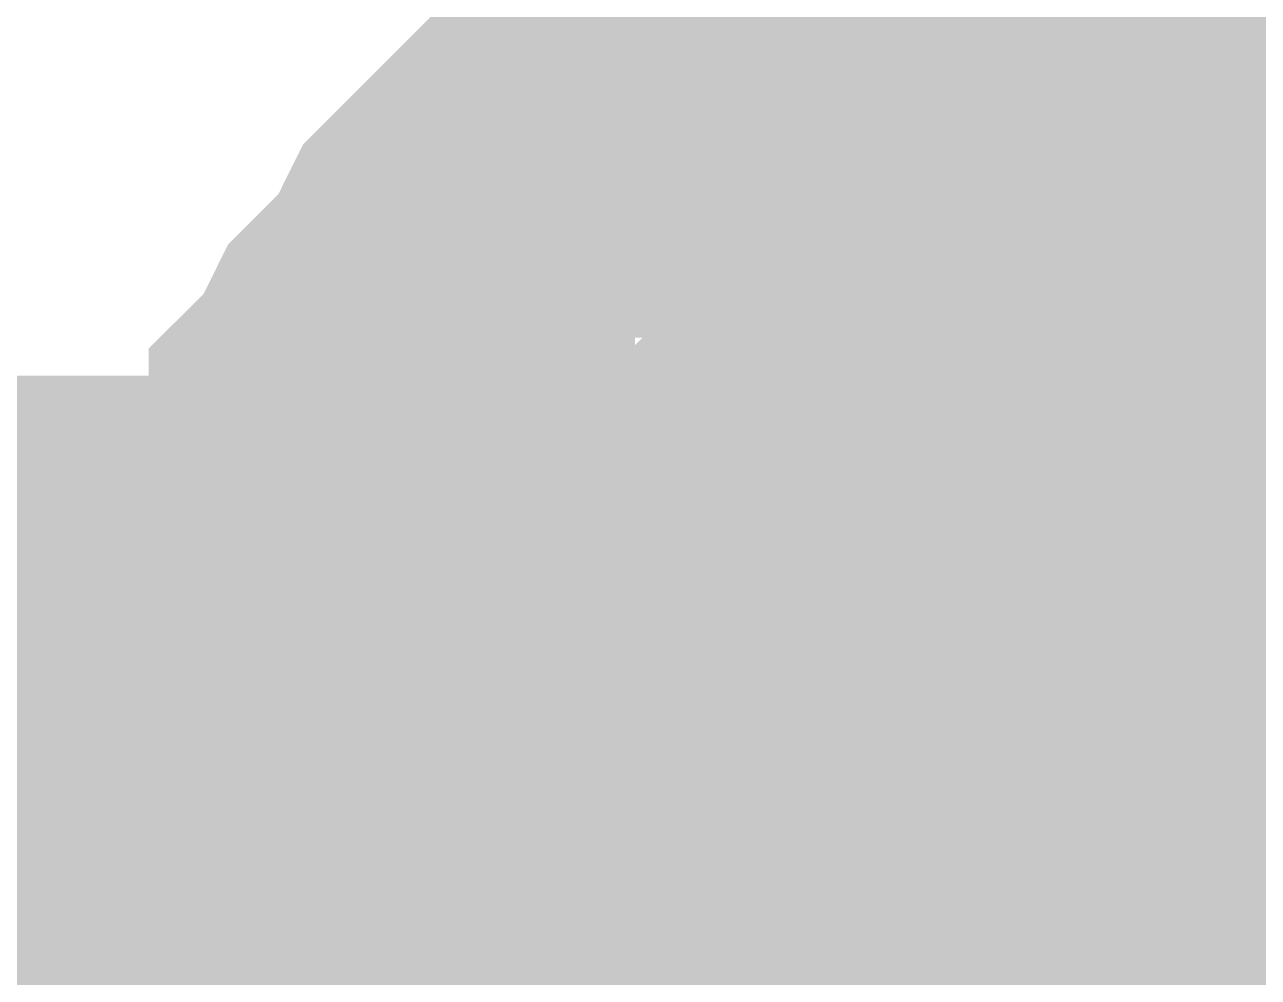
# Model space of a CAD drawing. Header units: inches. Extents: x 0 to 841, y 0 to 594.
# Drawn here: x 424.057 to 425.165, y 227.323 to 228.179 of the extents above; entities that cross this region are included whole.
import ezdxf

# ---------------------------------------------------------------- set-up
doc = ezdxf.new("R2010")
doc.units = ezdxf.units.IN
doc.layers.add('Sheet', color=255, linetype='Continuous')

msp = doc.modelspace()

# ---------------------------------------------------------------- linework, layer by layer
at = {"layer": 'Sheet'}
for points in [[(425.014, 232.4973, 0.7493, 0.7493, 0), (425.014, 227.4889, 0.7493, 0.7493, 0)], [(424.2505, 227.4889, 0.2997, 0.2997, 0), (424.2505, 227.5338, 0.2997, 0.2997, 0), (424.2505, 227.5787, 0.2997, 0.2997, 0), (424.2505, 227.6012, 0.2997, 0.2997, 0), (424.2729, 227.6461, 0.2997, 0.2997, 0), (424.2729, 227.691, 0.2997, 0.2997, 0), (424.2954, 227.7135, 0.2997, 0.2997, 0), (424.2954, 227.7584, 0.2997, 0.2997, 0), (424.3178, 227.7809, 0.2997, 0.2997, 0), (424.3178, 227.8258, 0.2997, 0.2997, 0), (424.3403, 227.8482, 0.2997, 0.2997, 0), (424.3627, 227.8931, 0.2997, 0.2997, 0), (424.3852, 227.9156, 0.2997, 0.2997, 0), (424.4077, 227.9381, 0.2997, 0.2997, 0), (424.4301, 227.983, 0.2997, 0.2997, 0), (424.4526, 228.0054, 0.2997, 0.2997, 0), (424.475, 228.0279, 0.2997, 0.2997, 0), (424.4975, 228.0504, 0.2997, 0.2997, 0), (424.5199, 228.0728, 0.2997, 0.2997, 0), (424.5649, 228.0953, 0.2997, 0.2997, 0), (424.5873, 228.1177, 0.2997, 0.2997, 0), (424.6098, 228.1402, 0.2997, 0.2997, 0), (424.6547, 228.1627, 0.2997, 0.2997, 0), (424.6772, 228.1851, 0.2997, 0.2997, 0), (424.7221, 228.1851, 0.2997, 0.2997, 0), (424.7445, 228.2076, 0.2997, 0.2997, 0), (424.7894, 228.2076, 0.2997, 0.2997, 0), (424.8119, 228.23, 0.2997, 0.2997, 0), (424.8568, 228.23, 0.2997, 0.2997, 0), (424.9017, 228.2525, 0.2997, 0.2997, 0), (424.9242, 228.2525, 0.2997, 0.2997, 0), (424.9691, 228.2525, 0.2997, 0.2997, 0), (425.014, 228.2525, 0.2997, 0.2997, 0)], [(424.2505, 227.4889, 0.2997, 0.2997, 0), (424.2505, 227.5338, 0.2997, 0.2997, 0), (424.2505, 227.5787, 0.2997, 0.2997, 0), (424.2505, 227.6012, 0.2997, 0.2997, 0), (424.2729, 227.6461, 0.2997, 0.2997, 0), (424.2729, 227.691, 0.2997, 0.2997, 0), (424.2954, 227.7135, 0.2997, 0.2997, 0), (424.2954, 227.7584, 0.2997, 0.2997, 0), (424.3178, 227.7809, 0.2997, 0.2997, 0), (424.3178, 227.8258, 0.2997, 0.2997, 0), (424.3403, 227.8482, 0.2997, 0.2997, 0), (424.3627, 227.8931, 0.2997, 0.2997, 0), (424.3852, 227.9156, 0.2997, 0.2997, 0), (424.4077, 227.9381, 0.2997, 0.2997, 0), (424.4301, 227.983, 0.2997, 0.2997, 0), (424.4526, 228.0054, 0.2997, 0.2997, 0), (424.475, 228.0279, 0.2997, 0.2997, 0), (424.4975, 228.0504, 0.2997, 0.2997, 0), (424.5199, 228.0728, 0.2997, 0.2997, 0), (424.5649, 228.0953, 0.2997, 0.2997, 0), (424.5873, 228.1177, 0.2997, 0.2997, 0), (424.6098, 228.1402, 0.2997, 0.2997, 0), (424.6547, 228.1627, 0.2997, 0.2997, 0), (424.6772, 228.1851, 0.2997, 0.2997, 0), (424.7221, 228.1851, 0.2997, 0.2997, 0), (424.7445, 228.2076, 0.2997, 0.2997, 0), (424.7894, 228.2076, 0.2997, 0.2997, 0), (424.8119, 228.23, 0.2997, 0.2997, 0), (424.8568, 228.23, 0.2997, 0.2997, 0), (424.9017, 228.2525, 0.2997, 0.2997, 0), (424.9242, 228.2525, 0.2997, 0.2997, 0), (424.9691, 228.2525, 0.2997, 0.2997, 0), (425.014, 228.2525, 0.2997, 0.2997, 0)], [(424.2505, 227.4889, 0.2997, 0.2997, 0), (424.2505, 227.5338, 0.2997, 0.2997, 0), (424.2505, 227.5787, 0.2997, 0.2997, 0), (424.2505, 227.6012, 0.2997, 0.2997, 0), (424.2729, 227.6461, 0.2997, 0.2997, 0), (424.2729, 227.691, 0.2997, 0.2997, 0), (424.2954, 227.7135, 0.2997, 0.2997, 0), (424.2954, 227.7584, 0.2997, 0.2997, 0), (424.3178, 227.7809, 0.2997, 0.2997, 0), (424.3178, 227.8258, 0.2997, 0.2997, 0), (424.3403, 227.8482, 0.2997, 0.2997, 0), (424.3627, 227.8931, 0.2997, 0.2997, 0), (424.3852, 227.9156, 0.2997, 0.2997, 0), (424.4077, 227.9381, 0.2997, 0.2997, 0), (424.4301, 227.983, 0.2997, 0.2997, 0), (424.4526, 228.0054, 0.2997, 0.2997, 0), (424.475, 228.0279, 0.2997, 0.2997, 0), (424.4975, 228.0504, 0.2997, 0.2997, 0), (424.5199, 228.0728, 0.2997, 0.2997, 0), (424.5649, 228.0953, 0.2997, 0.2997, 0), (424.5873, 228.1177, 0.2997, 0.2997, 0), (424.6098, 228.1402, 0.2997, 0.2997, 0), (424.6547, 228.1627, 0.2997, 0.2997, 0), (424.6772, 228.1851, 0.2997, 0.2997, 0), (424.7221, 228.1851, 0.2997, 0.2997, 0), (424.7445, 228.2076, 0.2997, 0.2997, 0), (424.7894, 228.2076, 0.2997, 0.2997, 0), (424.8119, 228.23, 0.2997, 0.2997, 0), (424.8568, 228.23, 0.2997, 0.2997, 0), (424.9017, 228.2525, 0.2997, 0.2997, 0), (424.9242, 228.2525, 0.2997, 0.2997, 0), (424.9691, 228.2525, 0.2997, 0.2997, 0), (425.014, 228.2525, 0.2997, 0.2997, 0)], [(424.2505, 227.4889, 0.2997, 0.2997, 0), (424.2505, 227.5338, 0.2997, 0.2997, 0), (424.2505, 227.5787, 0.2997, 0.2997, 0), (424.2505, 227.6012, 0.2997, 0.2997, 0), (424.2729, 227.6461, 0.2997, 0.2997, 0), (424.2729, 227.691, 0.2997, 0.2997, 0), (424.2954, 227.7135, 0.2997, 0.2997, 0), (424.2954, 227.7584, 0.2997, 0.2997, 0), (424.3178, 227.7809, 0.2997, 0.2997, 0), (424.3178, 227.8258, 0.2997, 0.2997, 0), (424.3403, 227.8482, 0.2997, 0.2997, 0), (424.3627, 227.8931, 0.2997, 0.2997, 0), (424.3852, 227.9156, 0.2997, 0.2997, 0), (424.4077, 227.9381, 0.2997, 0.2997, 0), (424.4301, 227.983, 0.2997, 0.2997, 0), (424.4526, 228.0054, 0.2997, 0.2997, 0), (424.475, 228.0279, 0.2997, 0.2997, 0), (424.4975, 228.0504, 0.2997, 0.2997, 0), (424.5199, 228.0728, 0.2997, 0.2997, 0), (424.5649, 228.0953, 0.2997, 0.2997, 0), (424.5873, 228.1177, 0.2997, 0.2997, 0), (424.6098, 228.1402, 0.2997, 0.2997, 0), (424.6547, 228.1627, 0.2997, 0.2997, 0), (424.6772, 228.1851, 0.2997, 0.2997, 0), (424.7221, 228.1851, 0.2997, 0.2997, 0), (424.7445, 228.2076, 0.2997, 0.2997, 0), (424.7894, 228.2076, 0.2997, 0.2997, 0), (424.8119, 228.23, 0.2997, 0.2997, 0), (424.8568, 228.23, 0.2997, 0.2997, 0), (424.9017, 228.2525, 0.2997, 0.2997, 0), (424.9242, 228.2525, 0.2997, 0.2997, 0), (424.9691, 228.2525, 0.2997, 0.2997, 0), (425.014, 228.2525, 0.2997, 0.2997, 0)], [(425.014, 228.2525, 0.2997, 0.2997, 0), (425.014, 228.2525, 0.2997, 0.2997, 0)], [(425.014, 228.2525, 0.2997, 0.2997, 0), (425.0589, 228.2525, 0.2997, 0.2997, 0), (425.1039, 228.2525, 0.2997, 0.2997, 0), (425.1263, 228.2525, 0.2997, 0.2997, 0), (425.1712, 228.23, 0.2997, 0.2997, 0), (425.2161, 228.23, 0.2997, 0.2997, 0), (425.2386, 228.2076, 0.2997, 0.2997, 0), (425.2835, 228.2076, 0.2997, 0.2997, 0), (425.306, 228.1851, 0.2997, 0.2997, 0), (425.3509, 228.1851, 0.2997, 0.2997, 0)], [(425.014, 228.2525, 0.2997, 0.2997, 0), (425.014, 228.2525, 0.2997, 0.2997, 0)], [(425.014, 228.2525, 0.2997, 0.2997, 0), (425.0589, 228.2525, 0.2997, 0.2997, 0), (425.1039, 228.2525, 0.2997, 0.2997, 0), (425.1263, 228.2525, 0.2997, 0.2997, 0), (425.1712, 228.23, 0.2997, 0.2997, 0), (425.2161, 228.23, 0.2997, 0.2997, 0), (425.2386, 228.2076, 0.2997, 0.2997, 0), (425.2835, 228.2076, 0.2997, 0.2997, 0), (425.306, 228.1851, 0.2997, 0.2997, 0), (425.3509, 228.1851, 0.2997, 0.2997, 0)], [(425.014, 228.2525, 0.2997, 0.2997, 0), (425.014, 228.2525, 0.2997, 0.2997, 0)], [(425.014, 228.2525, 0.2997, 0.2997, 0), (425.0589, 228.2525, 0.2997, 0.2997, 0), (425.1039, 228.2525, 0.2997, 0.2997, 0), (425.1263, 228.2525, 0.2997, 0.2997, 0), (425.1712, 228.23, 0.2997, 0.2997, 0), (425.2161, 228.23, 0.2997, 0.2997, 0), (425.2386, 228.2076, 0.2997, 0.2997, 0), (425.2835, 228.2076, 0.2997, 0.2997, 0), (425.306, 228.1851, 0.2997, 0.2997, 0), (425.3509, 228.1851, 0.2997, 0.2997, 0)], [(425.014, 228.2525, 0.2997, 0.2997, 0), (425.014, 228.2525, 0.2997, 0.2997, 0)], [(425.014, 228.2525, 0.2997, 0.2997, 0), (425.0589, 228.2525, 0.2997, 0.2997, 0), (425.1039, 228.2525, 0.2997, 0.2997, 0), (425.1263, 228.2525, 0.2997, 0.2997, 0), (425.1712, 228.23, 0.2997, 0.2997, 0), (425.2161, 228.23, 0.2997, 0.2997, 0), (425.2386, 228.2076, 0.2997, 0.2997, 0), (425.2835, 228.2076, 0.2997, 0.2997, 0), (425.306, 228.1851, 0.2997, 0.2997, 0), (425.3509, 228.1851, 0.2997, 0.2997, 0)], [(424.2505, 227.4889, 0.0991, 0.0991, 0), (424.2505, 227.5338, 0.0991, 0.0991, 0), (424.2505, 227.5787, 0.0991, 0.0991, 0), (424.2505, 227.6012, 0.0991, 0.0991, 0), (424.2729, 227.6461, 0.0991, 0.0991, 0), (424.2729, 227.691, 0.0991, 0.0991, 0), (424.2954, 227.7135, 0.0991, 0.0991, 0), (424.2954, 227.7584, 0.0991, 0.0991, 0), (424.3178, 227.7809, 0.0991, 0.0991, 0), (424.3178, 227.8258, 0.0991, 0.0991, 0), (424.3403, 227.8482, 0.0991, 0.0991, 0), (424.3627, 227.8931, 0.0991, 0.0991, 0), (424.3852, 227.9156, 0.0991, 0.0991, 0), (424.4077, 227.9381, 0.0991, 0.0991, 0), (424.4301, 227.983, 0.0991, 0.0991, 0), (424.4526, 228.0054, 0.0991, 0.0991, 0), (424.475, 228.0279, 0.0991, 0.0991, 0), (424.4975, 228.0504, 0.0991, 0.0991, 0), (424.5199, 228.0728, 0.0991, 0.0991, 0), (424.5649, 228.0953, 0.0991, 0.0991, 0), (424.5873, 228.1177, 0.0991, 0.0991, 0), (424.6098, 228.1402, 0.0991, 0.0991, 0), (424.6547, 228.1627, 0.0991, 0.0991, 0), (424.6772, 228.1851, 0.0991, 0.0991, 0), (424.7221, 228.1851, 0.0991, 0.0991, 0), (424.7445, 228.2076, 0.0991, 0.0991, 0), (424.7894, 228.2076, 0.0991, 0.0991, 0), (424.8119, 228.23, 0.0991, 0.0991, 0)], [(424.2505, 227.4889, 0.0991, 0.0991, 0), (424.2505, 227.5338, 0.0991, 0.0991, 0), (424.2505, 227.5787, 0.0991, 0.0991, 0), (424.2505, 227.6012, 0.0991, 0.0991, 0), (424.2729, 227.6461, 0.0991, 0.0991, 0), (424.2729, 227.691, 0.0991, 0.0991, 0), (424.2954, 227.7135, 0.0991, 0.0991, 0), (424.2954, 227.7584, 0.0991, 0.0991, 0), (424.3178, 227.7809, 0.0991, 0.0991, 0), (424.3178, 227.8258, 0.0991, 0.0991, 0), (424.3403, 227.8482, 0.0991, 0.0991, 0), (424.3627, 227.8931, 0.0991, 0.0991, 0), (424.3852, 227.9156, 0.0991, 0.0991, 0), (424.4077, 227.9381, 0.0991, 0.0991, 0), (424.4301, 227.983, 0.0991, 0.0991, 0), (424.4526, 228.0054, 0.0991, 0.0991, 0), (424.475, 228.0279, 0.0991, 0.0991, 0), (424.4975, 228.0504, 0.0991, 0.0991, 0), (424.5199, 228.0728, 0.0991, 0.0991, 0), (424.5649, 228.0953, 0.0991, 0.0991, 0), (424.5873, 228.1177, 0.0991, 0.0991, 0), (424.6098, 228.1402, 0.0991, 0.0991, 0), (424.6547, 228.1627, 0.0991, 0.0991, 0), (424.6772, 228.1851, 0.0991, 0.0991, 0), (424.7221, 228.1851, 0.0991, 0.0991, 0), (424.7445, 228.2076, 0.0991, 0.0991, 0), (424.7894, 228.2076, 0.0991, 0.0991, 0), (424.8119, 228.23, 0.0991, 0.0991, 0)], [(424.2505, 227.4889, 0.0991, 0.0991, 0), (424.2505, 227.5338, 0.0991, 0.0991, 0), (424.2505, 227.5787, 0.0991, 0.0991, 0), (424.2505, 227.6012, 0.0991, 0.0991, 0), (424.2729, 227.6461, 0.0991, 0.0991, 0), (424.2729, 227.691, 0.0991, 0.0991, 0), (424.2954, 227.7135, 0.0991, 0.0991, 0), (424.2954, 227.7584, 0.0991, 0.0991, 0), (424.3178, 227.7809, 0.0991, 0.0991, 0), (424.3178, 227.8258, 0.0991, 0.0991, 0), (424.3403, 227.8482, 0.0991, 0.0991, 0), (424.3627, 227.8931, 0.0991, 0.0991, 0), (424.3852, 227.9156, 0.0991, 0.0991, 0), (424.4077, 227.9381, 0.0991, 0.0991, 0), (424.4301, 227.983, 0.0991, 0.0991, 0), (424.4526, 228.0054, 0.0991, 0.0991, 0), (424.475, 228.0279, 0.0991, 0.0991, 0), (424.4975, 228.0504, 0.0991, 0.0991, 0), (424.5199, 228.0728, 0.0991, 0.0991, 0), (424.5649, 228.0953, 0.0991, 0.0991, 0), (424.5873, 228.1177, 0.0991, 0.0991, 0), (424.6098, 228.1402, 0.0991, 0.0991, 0), (424.6547, 228.1627, 0.0991, 0.0991, 0), (424.6772, 228.1851, 0.0991, 0.0991, 0), (424.7221, 228.1851, 0.0991, 0.0991, 0), (424.7445, 228.2076, 0.0991, 0.0991, 0), (424.7894, 228.2076, 0.0991, 0.0991, 0), (424.8119, 228.23, 0.0991, 0.0991, 0)], [(424.2505, 227.4889, 0.0991, 0.0991, 0), (424.2505, 227.5338, 0.0991, 0.0991, 0), (424.2505, 227.5787, 0.0991, 0.0991, 0), (424.2505, 227.6012, 0.0991, 0.0991, 0), (424.2729, 227.6461, 0.0991, 0.0991, 0), (424.2729, 227.691, 0.0991, 0.0991, 0), (424.2954, 227.7135, 0.0991, 0.0991, 0), (424.2954, 227.7584, 0.0991, 0.0991, 0), (424.3178, 227.7809, 0.0991, 0.0991, 0), (424.3178, 227.8258, 0.0991, 0.0991, 0), (424.3403, 227.8482, 0.0991, 0.0991, 0), (424.3627, 227.8931, 0.0991, 0.0991, 0), (424.3852, 227.9156, 0.0991, 0.0991, 0), (424.4077, 227.9381, 0.0991, 0.0991, 0), (424.4301, 227.983, 0.0991, 0.0991, 0), (424.4526, 228.0054, 0.0991, 0.0991, 0), (424.475, 228.0279, 0.0991, 0.0991, 0), (424.4975, 228.0504, 0.0991, 0.0991, 0), (424.5199, 228.0728, 0.0991, 0.0991, 0), (424.5649, 228.0953, 0.0991, 0.0991, 0), (424.5873, 228.1177, 0.0991, 0.0991, 0), (424.6098, 228.1402, 0.0991, 0.0991, 0), (424.6547, 228.1627, 0.0991, 0.0991, 0), (424.6772, 228.1851, 0.0991, 0.0991, 0), (424.7221, 228.1851, 0.0991, 0.0991, 0), (424.7445, 228.2076, 0.0991, 0.0991, 0), (424.7894, 228.2076, 0.0991, 0.0991, 0), (424.8119, 228.23, 0.0991, 0.0991, 0)], [(424.4975, 227.4889, 0.2997, 0.2997, 0), (424.4975, 227.5113, 0.2997, 0.2997, 0), (424.4975, 227.5338, 0.2997, 0.2997, 0), (424.4975, 227.5787, 0.2997, 0.2997, 0), (424.4975, 227.6012, 0.2997, 0.2997, 0), (424.5199, 227.6236, 0.2997, 0.2997, 0), (424.5199, 227.6461, 0.2997, 0.2997, 0), (424.5199, 227.6686, 0.2997, 0.2997, 0), (424.5424, 227.691, 0.2997, 0.2997, 0), (424.5424, 227.7135, 0.2997, 0.2997, 0), (424.5649, 227.7359, 0.2997, 0.2997, 0), (424.5649, 227.7584, 0.2997, 0.2997, 0), (424.5873, 227.7809, 0.2997, 0.2997, 0), (424.5873, 227.8033, 0.2997, 0.2997, 0), (424.6098, 227.8258, 0.2997, 0.2997, 0), (424.6322, 227.8482, 0.2997, 0.2997, 0), (424.6547, 227.8482, 0.2997, 0.2997, 0), (424.6547, 227.8707, 0.2997, 0.2997, 0), (424.6772, 227.8931, 0.2997, 0.2997, 0), (424.6996, 227.9156, 0.2997, 0.2997, 0), (424.7221, 227.9156, 0.2997, 0.2997, 0), (424.7445, 227.9381, 0.2997, 0.2997, 0), (424.767, 227.9381, 0.2997, 0.2997, 0), (424.7894, 227.9605, 0.2997, 0.2997, 0), (424.8119, 227.9605, 0.2997, 0.2997, 0), (424.8344, 227.983, 0.2997, 0.2997, 0), (424.8568, 227.983, 0.2997, 0.2997, 0), (424.8793, 227.983, 0.2997, 0.2997, 0), (424.9017, 228.0054, 0.2997, 0.2997, 0), (424.9242, 228.0054, 0.2997, 0.2997, 0), (424.9691, 228.0054, 0.2997, 0.2997, 0), (424.9916, 228.0054, 0.2997, 0.2997, 0), (425.014, 228.0054, 0.2997, 0.2997, 0)], [(424.4975, 227.4889, 0.2997, 0.2997, 0), (424.4975, 227.5113, 0.2997, 0.2997, 0), (424.4975, 227.5338, 0.2997, 0.2997, 0), (424.4975, 227.5787, 0.2997, 0.2997, 0), (424.4975, 227.6012, 0.2997, 0.2997, 0), (424.5199, 227.6236, 0.2997, 0.2997, 0), (424.5199, 227.6461, 0.2997, 0.2997, 0), (424.5199, 227.6686, 0.2997, 0.2997, 0), (424.5424, 227.691, 0.2997, 0.2997, 0), (424.5424, 227.7135, 0.2997, 0.2997, 0), (424.5649, 227.7359, 0.2997, 0.2997, 0), (424.5649, 227.7584, 0.2997, 0.2997, 0), (424.5873, 227.7809, 0.2997, 0.2997, 0), (424.5873, 227.8033, 0.2997, 0.2997, 0), (424.6098, 227.8258, 0.2997, 0.2997, 0), (424.6322, 227.8482, 0.2997, 0.2997, 0), (424.6547, 227.8482, 0.2997, 0.2997, 0), (424.6547, 227.8707, 0.2997, 0.2997, 0), (424.6772, 227.8931, 0.2997, 0.2997, 0), (424.6996, 227.9156, 0.2997, 0.2997, 0), (424.7221, 227.9156, 0.2997, 0.2997, 0), (424.7445, 227.9381, 0.2997, 0.2997, 0), (424.767, 227.9381, 0.2997, 0.2997, 0), (424.7894, 227.9605, 0.2997, 0.2997, 0), (424.8119, 227.9605, 0.2997, 0.2997, 0), (424.8344, 227.983, 0.2997, 0.2997, 0), (424.8568, 227.983, 0.2997, 0.2997, 0), (424.8793, 227.983, 0.2997, 0.2997, 0), (424.9017, 228.0054, 0.2997, 0.2997, 0), (424.9242, 228.0054, 0.2997, 0.2997, 0), (424.9691, 228.0054, 0.2997, 0.2997, 0), (424.9916, 228.0054, 0.2997, 0.2997, 0), (425.014, 228.0054, 0.2997, 0.2997, 0)], [(424.4975, 227.4889, 0.2997, 0.2997, 0), (424.4975, 227.5113, 0.2997, 0.2997, 0), (424.4975, 227.5338, 0.2997, 0.2997, 0), (424.4975, 227.5787, 0.2997, 0.2997, 0), (424.4975, 227.6012, 0.2997, 0.2997, 0), (424.5199, 227.6236, 0.2997, 0.2997, 0), (424.5199, 227.6461, 0.2997, 0.2997, 0), (424.5199, 227.6686, 0.2997, 0.2997, 0), (424.5424, 227.691, 0.2997, 0.2997, 0), (424.5424, 227.7135, 0.2997, 0.2997, 0), (424.5649, 227.7359, 0.2997, 0.2997, 0), (424.5649, 227.7584, 0.2997, 0.2997, 0), (424.5873, 227.7809, 0.2997, 0.2997, 0), (424.5873, 227.8033, 0.2997, 0.2997, 0), (424.6098, 227.8258, 0.2997, 0.2997, 0), (424.6322, 227.8482, 0.2997, 0.2997, 0), (424.6547, 227.8482, 0.2997, 0.2997, 0), (424.6547, 227.8707, 0.2997, 0.2997, 0), (424.6772, 227.8931, 0.2997, 0.2997, 0), (424.6996, 227.9156, 0.2997, 0.2997, 0), (424.7221, 227.9156, 0.2997, 0.2997, 0), (424.7445, 227.9381, 0.2997, 0.2997, 0), (424.767, 227.9381, 0.2997, 0.2997, 0), (424.7894, 227.9605, 0.2997, 0.2997, 0), (424.8119, 227.9605, 0.2997, 0.2997, 0), (424.8344, 227.983, 0.2997, 0.2997, 0), (424.8568, 227.983, 0.2997, 0.2997, 0), (424.8793, 227.983, 0.2997, 0.2997, 0), (424.9017, 228.0054, 0.2997, 0.2997, 0), (424.9242, 228.0054, 0.2997, 0.2997, 0), (424.9691, 228.0054, 0.2997, 0.2997, 0), (424.9916, 228.0054, 0.2997, 0.2997, 0), (425.014, 228.0054, 0.2997, 0.2997, 0)], [(425.014, 228.0054, 0.2997, 0.2997, 0), (425.014, 228.0054, 0.2997, 0.2997, 0)], [(425.014, 228.0054, 0.2997, 0.2997, 0), (425.0365, 228.0054, 0.2997, 0.2997, 0), (425.0589, 228.0054, 0.2997, 0.2997, 0), (425.0814, 228.0054, 0.2997, 0.2997, 0), (425.1039, 228.0054, 0.2997, 0.2997, 0), (425.1263, 227.983, 0.2997, 0.2997, 0), (425.1488, 227.983, 0.2997, 0.2997, 0), (425.1937, 227.983, 0.2997, 0.2997, 0), (425.2161, 227.9605, 0.2997, 0.2997, 0), (425.2161, 227.9605, 0.2997, 0.2997, 0), (425.2386, 227.9381, 0.2997, 0.2997, 0), (425.2611, 227.9381, 0.2997, 0.2997, 0), (425.2835, 227.9156, 0.2997, 0.2997, 0), (425.306, 227.9156, 0.2997, 0.2997, 0), (425.3284, 227.8931, 0.2997, 0.2997, 0)], [(425.014, 228.0054, 0.2997, 0.2997, 0), (425.014, 228.0054, 0.2997, 0.2997, 0)], [(425.014, 228.0054, 0.2997, 0.2997, 0), (425.0365, 228.0054, 0.2997, 0.2997, 0), (425.0589, 228.0054, 0.2997, 0.2997, 0), (425.0814, 228.0054, 0.2997, 0.2997, 0), (425.1039, 228.0054, 0.2997, 0.2997, 0), (425.1263, 227.983, 0.2997, 0.2997, 0), (425.1488, 227.983, 0.2997, 0.2997, 0), (425.1937, 227.983, 0.2997, 0.2997, 0), (425.2161, 227.9605, 0.2997, 0.2997, 0), (425.2161, 227.9605, 0.2997, 0.2997, 0), (425.2386, 227.9381, 0.2997, 0.2997, 0), (425.2611, 227.9381, 0.2997, 0.2997, 0), (425.2835, 227.9156, 0.2997, 0.2997, 0), (425.306, 227.9156, 0.2997, 0.2997, 0), (425.3284, 227.8931, 0.2997, 0.2997, 0)], [(425.014, 228.0054, 0.2997, 0.2997, 0), (425.014, 228.0054, 0.2997, 0.2997, 0)], [(425.014, 228.0054, 0.2997, 0.2997, 0), (425.0365, 228.0054, 0.2997, 0.2997, 0), (425.0589, 228.0054, 0.2997, 0.2997, 0), (425.0814, 228.0054, 0.2997, 0.2997, 0), (425.1039, 228.0054, 0.2997, 0.2997, 0), (425.1263, 227.983, 0.2997, 0.2997, 0), (425.1488, 227.983, 0.2997, 0.2997, 0), (425.1937, 227.983, 0.2997, 0.2997, 0), (425.2161, 227.9605, 0.2997, 0.2997, 0), (425.2161, 227.9605, 0.2997, 0.2997, 0), (425.2386, 227.9381, 0.2997, 0.2997, 0), (425.2611, 227.9381, 0.2997, 0.2997, 0), (425.2835, 227.9156, 0.2997, 0.2997, 0), (425.306, 227.9156, 0.2997, 0.2997, 0), (425.3284, 227.8931, 0.2997, 0.2997, 0)], [(424.4975, 227.4889, 0.0991, 0.0991, 0), (424.4975, 227.5113, 0.0991, 0.0991, 0), (424.4975, 227.5338, 0.0991, 0.0991, 0), (424.4975, 227.5787, 0.0991, 0.0991, 0), (424.4975, 227.6012, 0.0991, 0.0991, 0), (424.5199, 227.6236, 0.0991, 0.0991, 0), (424.5199, 227.6461, 0.0991, 0.0991, 0), (424.5199, 227.6686, 0.0991, 0.0991, 0), (424.5424, 227.691, 0.0991, 0.0991, 0), (424.5424, 227.7135, 0.0991, 0.0991, 0), (424.5649, 227.7359, 0.0991, 0.0991, 0), (424.5649, 227.7584, 0.0991, 0.0991, 0), (424.5873, 227.7809, 0.0991, 0.0991, 0), (424.5873, 227.8033, 0.0991, 0.0991, 0), (424.6098, 227.8258, 0.0991, 0.0991, 0), (424.6322, 227.8482, 0.0991, 0.0991, 0), (424.6547, 227.8482, 0.0991, 0.0991, 0), (424.6547, 227.8707, 0.0991, 0.0991, 0), (424.6772, 227.8931, 0.0991, 0.0991, 0), (424.6996, 227.9156, 0.0991, 0.0991, 0), (424.7221, 227.9156, 0.0991, 0.0991, 0), (424.7445, 227.9381, 0.0991, 0.0991, 0), (424.767, 227.9381, 0.0991, 0.0991, 0), (424.7894, 227.9605, 0.0991, 0.0991, 0), (424.8119, 227.9605, 0.0991, 0.0991, 0), (424.8344, 227.983, 0.0991, 0.0991, 0), (424.8568, 227.983, 0.0991, 0.0991, 0), (424.8793, 227.983, 0.0991, 0.0991, 0), (424.9017, 228.0054, 0.0991, 0.0991, 0), (424.9242, 228.0054, 0.0991, 0.0991, 0), (424.9691, 228.0054, 0.0991, 0.0991, 0), (424.9916, 228.0054, 0.0991, 0.0991, 0), (425.014, 228.0054, 0.0991, 0.0991, 0)], [(424.4975, 227.4889, 0.0991, 0.0991, 0), (424.4975, 227.5113, 0.0991, 0.0991, 0), (424.4975, 227.5338, 0.0991, 0.0991, 0), (424.4975, 227.5787, 0.0991, 0.0991, 0), (424.4975, 227.6012, 0.0991, 0.0991, 0), (424.5199, 227.6236, 0.0991, 0.0991, 0), (424.5199, 227.6461, 0.0991, 0.0991, 0), (424.5199, 227.6686, 0.0991, 0.0991, 0), (424.5424, 227.691, 0.0991, 0.0991, 0), (424.5424, 227.7135, 0.0991, 0.0991, 0), (424.5649, 227.7359, 0.0991, 0.0991, 0), (424.5649, 227.7584, 0.0991, 0.0991, 0), (424.5873, 227.7809, 0.0991, 0.0991, 0), (424.5873, 227.8033, 0.0991, 0.0991, 0), (424.6098, 227.8258, 0.0991, 0.0991, 0), (424.6322, 227.8482, 0.0991, 0.0991, 0), (424.6547, 227.8482, 0.0991, 0.0991, 0), (424.6547, 227.8707, 0.0991, 0.0991, 0), (424.6772, 227.8931, 0.0991, 0.0991, 0), (424.6996, 227.9156, 0.0991, 0.0991, 0), (424.7221, 227.9156, 0.0991, 0.0991, 0), (424.7445, 227.9381, 0.0991, 0.0991, 0), (424.767, 227.9381, 0.0991, 0.0991, 0), (424.7894, 227.9605, 0.0991, 0.0991, 0), (424.8119, 227.9605, 0.0991, 0.0991, 0), (424.8344, 227.983, 0.0991, 0.0991, 0), (424.8568, 227.983, 0.0991, 0.0991, 0), (424.8793, 227.983, 0.0991, 0.0991, 0), (424.9017, 228.0054, 0.0991, 0.0991, 0), (424.9242, 228.0054, 0.0991, 0.0991, 0), (424.9691, 228.0054, 0.0991, 0.0991, 0), (424.9916, 228.0054, 0.0991, 0.0991, 0), (425.014, 228.0054, 0.0991, 0.0991, 0)], [(424.4975, 227.4889, 0.0991, 0.0991, 0), (424.4975, 227.5113, 0.0991, 0.0991, 0), (424.4975, 227.5338, 0.0991, 0.0991, 0), (424.4975, 227.5787, 0.0991, 0.0991, 0), (424.4975, 227.6012, 0.0991, 0.0991, 0), (424.5199, 227.6236, 0.0991, 0.0991, 0), (424.5199, 227.6461, 0.0991, 0.0991, 0), (424.5199, 227.6686, 0.0991, 0.0991, 0), (424.5424, 227.691, 0.0991, 0.0991, 0), (424.5424, 227.7135, 0.0991, 0.0991, 0), (424.5649, 227.7359, 0.0991, 0.0991, 0), (424.5649, 227.7584, 0.0991, 0.0991, 0), (424.5873, 227.7809, 0.0991, 0.0991, 0), (424.5873, 227.8033, 0.0991, 0.0991, 0), (424.6098, 227.8258, 0.0991, 0.0991, 0), (424.6322, 227.8482, 0.0991, 0.0991, 0), (424.6547, 227.8482, 0.0991, 0.0991, 0), (424.6547, 227.8707, 0.0991, 0.0991, 0), (424.6772, 227.8931, 0.0991, 0.0991, 0), (424.6996, 227.9156, 0.0991, 0.0991, 0), (424.7221, 227.9156, 0.0991, 0.0991, 0), (424.7445, 227.9381, 0.0991, 0.0991, 0), (424.767, 227.9381, 0.0991, 0.0991, 0), (424.7894, 227.9605, 0.0991, 0.0991, 0), (424.8119, 227.9605, 0.0991, 0.0991, 0), (424.8344, 227.983, 0.0991, 0.0991, 0), (424.8568, 227.983, 0.0991, 0.0991, 0), (424.8793, 227.983, 0.0991, 0.0991, 0), (424.9017, 228.0054, 0.0991, 0.0991, 0), (424.9242, 228.0054, 0.0991, 0.0991, 0), (424.9691, 228.0054, 0.0991, 0.0991, 0), (424.9916, 228.0054, 0.0991, 0.0991, 0), (425.014, 228.0054, 0.0991, 0.0991, 0)], [(425.014, 228.0054, 0.0991, 0.0991, 0), (425.014, 228.0054, 0.0991, 0.0991, 0)], [(425.014, 228.0054, 0.0991, 0.0991, 0), (425.0365, 228.0054, 0.0991, 0.0991, 0), (425.0589, 228.0054, 0.0991, 0.0991, 0), (425.0814, 228.0054, 0.0991, 0.0991, 0), (425.1039, 228.0054, 0.0991, 0.0991, 0), (425.1263, 227.983, 0.0991, 0.0991, 0), (425.1488, 227.983, 0.0991, 0.0991, 0), (425.1937, 227.983, 0.0991, 0.0991, 0), (425.2161, 227.9605, 0.0991, 0.0991, 0)], [(425.014, 228.0054, 0.0991, 0.0991, 0), (425.014, 228.0054, 0.0991, 0.0991, 0)], [(425.014, 228.0054, 0.0991, 0.0991, 0), (425.0365, 228.0054, 0.0991, 0.0991, 0), (425.0589, 228.0054, 0.0991, 0.0991, 0), (425.0814, 228.0054, 0.0991, 0.0991, 0), (425.1039, 228.0054, 0.0991, 0.0991, 0), (425.1263, 227.983, 0.0991, 0.0991, 0), (425.1488, 227.983, 0.0991, 0.0991, 0), (425.1937, 227.983, 0.0991, 0.0991, 0), (425.2161, 227.9605, 0.0991, 0.0991, 0)], [(425.014, 228.0054, 0.0991, 0.0991, 0), (425.014, 228.0054, 0.0991, 0.0991, 0)], [(425.014, 228.0054, 0.0991, 0.0991, 0), (425.0365, 228.0054, 0.0991, 0.0991, 0), (425.0589, 228.0054, 0.0991, 0.0991, 0), (425.0814, 228.0054, 0.0991, 0.0991, 0), (425.1039, 228.0054, 0.0991, 0.0991, 0), (425.1263, 227.983, 0.0991, 0.0991, 0), (425.1488, 227.983, 0.0991, 0.0991, 0), (425.1937, 227.983, 0.0991, 0.0991, 0), (425.2161, 227.9605, 0.0991, 0.0991, 0)], [(420.0059, 227.4889, 0.7493, 0.7493, 0), (425.014, 227.4889, 0.7493, 0.7493, 0)], [(425.014, 227.4889, 0.7493, 0.7493, 0), (455.0177, 227.4889, 0.7493, 0.7493, 0)], [(420.0059, 227.4889, 0.2997, 0.2997, 0), (425.014, 227.4889, 0.2997, 0.2997, 0)], [(424.3178, 227.152, 0.2997, 0.2997, 0), (424.3178, 227.1969, 0.2997, 0.2997, 0), (424.2954, 227.2194, 0.2997, 0.2997, 0), (424.2954, 227.2643, 0.2997, 0.2997, 0), (424.2729, 227.2868, 0.2997, 0.2997, 0), (424.2729, 227.3317, 0.2997, 0.2997, 0), (424.2505, 227.3766, 0.2997, 0.2997, 0), (424.2505, 227.399, 0.2997, 0.2997, 0), (424.2505, 227.444, 0.2997, 0.2997, 0), (424.2505, 227.4889, 0.2997, 0.2997, 0)], [(424.2505, 227.4889, 0.2997, 0.2997, 0), (424.2505, 227.4889, 0.2997, 0.2997, 0)], [(424.3178, 227.152, 0.2997, 0.2997, 0), (424.3178, 227.1969, 0.2997, 0.2997, 0), (424.2954, 227.2194, 0.2997, 0.2997, 0), (424.2954, 227.2643, 0.2997, 0.2997, 0), (424.2729, 227.2868, 0.2997, 0.2997, 0), (424.2729, 227.3317, 0.2997, 0.2997, 0), (424.2505, 227.3766, 0.2997, 0.2997, 0), (424.2505, 227.399, 0.2997, 0.2997, 0), (424.2505, 227.444, 0.2997, 0.2997, 0), (424.2505, 227.4889, 0.2997, 0.2997, 0)], [(424.2505, 227.4889, 0.2997, 0.2997, 0), (424.2505, 227.4889, 0.2997, 0.2997, 0)], [(424.3178, 227.152, 0.2997, 0.2997, 0), (424.3178, 227.1969, 0.2997, 0.2997, 0), (424.2954, 227.2194, 0.2997, 0.2997, 0), (424.2954, 227.2643, 0.2997, 0.2997, 0), (424.2729, 227.2868, 0.2997, 0.2997, 0), (424.2729, 227.3317, 0.2997, 0.2997, 0), (424.2505, 227.3766, 0.2997, 0.2997, 0), (424.2505, 227.399, 0.2997, 0.2997, 0), (424.2505, 227.444, 0.2997, 0.2997, 0), (424.2505, 227.4889, 0.2997, 0.2997, 0)], [(424.2505, 227.4889, 0.2997, 0.2997, 0), (424.2505, 227.4889, 0.2997, 0.2997, 0)], [(424.3178, 227.152, 0.2997, 0.2997, 0), (424.3178, 227.1969, 0.2997, 0.2997, 0), (424.2954, 227.2194, 0.2997, 0.2997, 0), (424.2954, 227.2643, 0.2997, 0.2997, 0), (424.2729, 227.2868, 0.2997, 0.2997, 0), (424.2729, 227.3317, 0.2997, 0.2997, 0), (424.2505, 227.3766, 0.2997, 0.2997, 0), (424.2505, 227.399, 0.2997, 0.2997, 0), (424.2505, 227.444, 0.2997, 0.2997, 0), (424.2505, 227.4889, 0.2997, 0.2997, 0)], [(424.2505, 227.4889, 0.2997, 0.2997, 0), (424.2505, 227.4889, 0.2997, 0.2997, 0)], [(424.6322, 227.152, 0.2997, 0.2997, 0), (424.6098, 227.1745, 0.2997, 0.2997, 0), (424.5873, 227.1969, 0.2997, 0.2997, 0), (424.5873, 227.1969, 0.2997, 0.2997, 0), (424.5649, 227.2194, 0.2997, 0.2997, 0), (424.5649, 227.2418, 0.2997, 0.2997, 0), (424.5424, 227.2643, 0.2997, 0.2997, 0), (424.5424, 227.2868, 0.2997, 0.2997, 0), (424.5199, 227.3092, 0.2997, 0.2997, 0), (424.5199, 227.3317, 0.2997, 0.2997, 0), (424.5199, 227.3541, 0.2997, 0.2997, 0), (424.4975, 227.399, 0.2997, 0.2997, 0), (424.4975, 227.4215, 0.2997, 0.2997, 0), (424.4975, 227.444, 0.2997, 0.2997, 0), (424.4975, 227.4664, 0.2997, 0.2997, 0), (424.4975, 227.4889, 0.2997, 0.2997, 0)], [(424.4975, 227.4889, 0.2997, 0.2997, 0), (424.4975, 227.4889, 0.2997, 0.2997, 0)], [(424.6322, 227.152, 0.2997, 0.2997, 0), (424.6098, 227.1745, 0.2997, 0.2997, 0), (424.5873, 227.1969, 0.2997, 0.2997, 0), (424.5873, 227.1969, 0.2997, 0.2997, 0), (424.5649, 227.2194, 0.2997, 0.2997, 0), (424.5649, 227.2418, 0.2997, 0.2997, 0), (424.5424, 227.2643, 0.2997, 0.2997, 0), (424.5424, 227.2868, 0.2997, 0.2997, 0), (424.5199, 227.3092, 0.2997, 0.2997, 0), (424.5199, 227.3317, 0.2997, 0.2997, 0), (424.5199, 227.3541, 0.2997, 0.2997, 0), (424.4975, 227.399, 0.2997, 0.2997, 0), (424.4975, 227.4215, 0.2997, 0.2997, 0), (424.4975, 227.444, 0.2997, 0.2997, 0), (424.4975, 227.4664, 0.2997, 0.2997, 0), (424.4975, 227.4889, 0.2997, 0.2997, 0)], [(424.4975, 227.4889, 0.2997, 0.2997, 0), (424.4975, 227.4889, 0.2997, 0.2997, 0)], [(424.6322, 227.152, 0.2997, 0.2997, 0), (424.6098, 227.1745, 0.2997, 0.2997, 0), (424.5873, 227.1969, 0.2997, 0.2997, 0), (424.5873, 227.1969, 0.2997, 0.2997, 0), (424.5649, 227.2194, 0.2997, 0.2997, 0), (424.5649, 227.2418, 0.2997, 0.2997, 0), (424.5424, 227.2643, 0.2997, 0.2997, 0), (424.5424, 227.2868, 0.2997, 0.2997, 0), (424.5199, 227.3092, 0.2997, 0.2997, 0), (424.5199, 227.3317, 0.2997, 0.2997, 0), (424.5199, 227.3541, 0.2997, 0.2997, 0), (424.4975, 227.399, 0.2997, 0.2997, 0), (424.4975, 227.4215, 0.2997, 0.2997, 0), (424.4975, 227.444, 0.2997, 0.2997, 0), (424.4975, 227.4664, 0.2997, 0.2997, 0), (424.4975, 227.4889, 0.2997, 0.2997, 0)], [(424.4975, 227.4889, 0.2997, 0.2997, 0), (424.4975, 227.4889, 0.2997, 0.2997, 0)], [(424.2954, 227.2643, 0.0991, 0.0991, 0), (424.2729, 227.2868, 0.0991, 0.0991, 0), (424.2729, 227.3317, 0.0991, 0.0991, 0), (424.2505, 227.3766, 0.0991, 0.0991, 0), (424.2505, 227.399, 0.0991, 0.0991, 0), (424.2505, 227.444, 0.0991, 0.0991, 0), (424.2505, 227.4889, 0.0991, 0.0991, 0)], [(424.2505, 227.4889, 0.0991, 0.0991, 0), (424.2505, 227.4889, 0.0991, 0.0991, 0)], [(424.2954, 227.2643, 0.0991, 0.0991, 0), (424.2729, 227.2868, 0.0991, 0.0991, 0), (424.2729, 227.3317, 0.0991, 0.0991, 0), (424.2505, 227.3766, 0.0991, 0.0991, 0), (424.2505, 227.399, 0.0991, 0.0991, 0), (424.2505, 227.444, 0.0991, 0.0991, 0), (424.2505, 227.4889, 0.0991, 0.0991, 0)], [(424.2505, 227.4889, 0.0991, 0.0991, 0), (424.2505, 227.4889, 0.0991, 0.0991, 0)], [(424.2954, 227.2643, 0.0991, 0.0991, 0), (424.2729, 227.2868, 0.0991, 0.0991, 0), (424.2729, 227.3317, 0.0991, 0.0991, 0), (424.2505, 227.3766, 0.0991, 0.0991, 0), (424.2505, 227.399, 0.0991, 0.0991, 0), (424.2505, 227.444, 0.0991, 0.0991, 0), (424.2505, 227.4889, 0.0991, 0.0991, 0)], [(424.2505, 227.4889, 0.0991, 0.0991, 0), (424.2505, 227.4889, 0.0991, 0.0991, 0)], [(424.2954, 227.2643, 0.0991, 0.0991, 0), (424.2729, 227.2868, 0.0991, 0.0991, 0), (424.2729, 227.3317, 0.0991, 0.0991, 0), (424.2505, 227.3766, 0.0991, 0.0991, 0), (424.2505, 227.399, 0.0991, 0.0991, 0), (424.2505, 227.444, 0.0991, 0.0991, 0), (424.2505, 227.4889, 0.0991, 0.0991, 0)], [(424.2505, 227.4889, 0.0991, 0.0991, 0), (424.2505, 227.4889, 0.0991, 0.0991, 0)], [(424.5424, 227.2643, 0.0991, 0.0991, 0), (424.5424, 227.2868, 0.0991, 0.0991, 0), (424.5199, 227.3092, 0.0991, 0.0991, 0), (424.5199, 227.3317, 0.0991, 0.0991, 0), (424.5199, 227.3541, 0.0991, 0.0991, 0), (424.4975, 227.399, 0.0991, 0.0991, 0), (424.4975, 227.4215, 0.0991, 0.0991, 0), (424.4975, 227.444, 0.0991, 0.0991, 0), (424.4975, 227.4664, 0.0991, 0.0991, 0), (424.4975, 227.4889, 0.0991, 0.0991, 0)], [(424.4975, 227.4889, 0.0991, 0.0991, 0), (424.4975, 227.4889, 0.0991, 0.0991, 0)], [(424.5424, 227.2643, 0.0991, 0.0991, 0), (424.5424, 227.2868, 0.0991, 0.0991, 0), (424.5199, 227.3092, 0.0991, 0.0991, 0), (424.5199, 227.3317, 0.0991, 0.0991, 0), (424.5199, 227.3541, 0.0991, 0.0991, 0), (424.4975, 227.399, 0.0991, 0.0991, 0), (424.4975, 227.4215, 0.0991, 0.0991, 0), (424.4975, 227.444, 0.0991, 0.0991, 0), (424.4975, 227.4664, 0.0991, 0.0991, 0), (424.4975, 227.4889, 0.0991, 0.0991, 0)], [(424.4975, 227.4889, 0.0991, 0.0991, 0), (424.4975, 227.4889, 0.0991, 0.0991, 0)], [(424.5424, 227.2643, 0.0991, 0.0991, 0), (424.5424, 227.2868, 0.0991, 0.0991, 0), (424.5199, 227.3092, 0.0991, 0.0991, 0), (424.5199, 227.3317, 0.0991, 0.0991, 0), (424.5199, 227.3541, 0.0991, 0.0991, 0), (424.4975, 227.399, 0.0991, 0.0991, 0), (424.4975, 227.4215, 0.0991, 0.0991, 0), (424.4975, 227.444, 0.0991, 0.0991, 0), (424.4975, 227.4664, 0.0991, 0.0991, 0), (424.4975, 227.4889, 0.0991, 0.0991, 0)], [(424.4975, 227.4889, 0.0991, 0.0991, 0), (424.4975, 227.4889, 0.0991, 0.0991, 0)]]:
    msp.add_lwpolyline(points, format="xyseb", dxfattribs=at)
msp.add_lwpolyline([(424.746, 227.5, 0.508, 0.508, 1), (425.254, 227.5, 0.508, 0.508, 1)], format="xyseb", close=True, dxfattribs=at)

doc.saveas('drawing.dxf')
